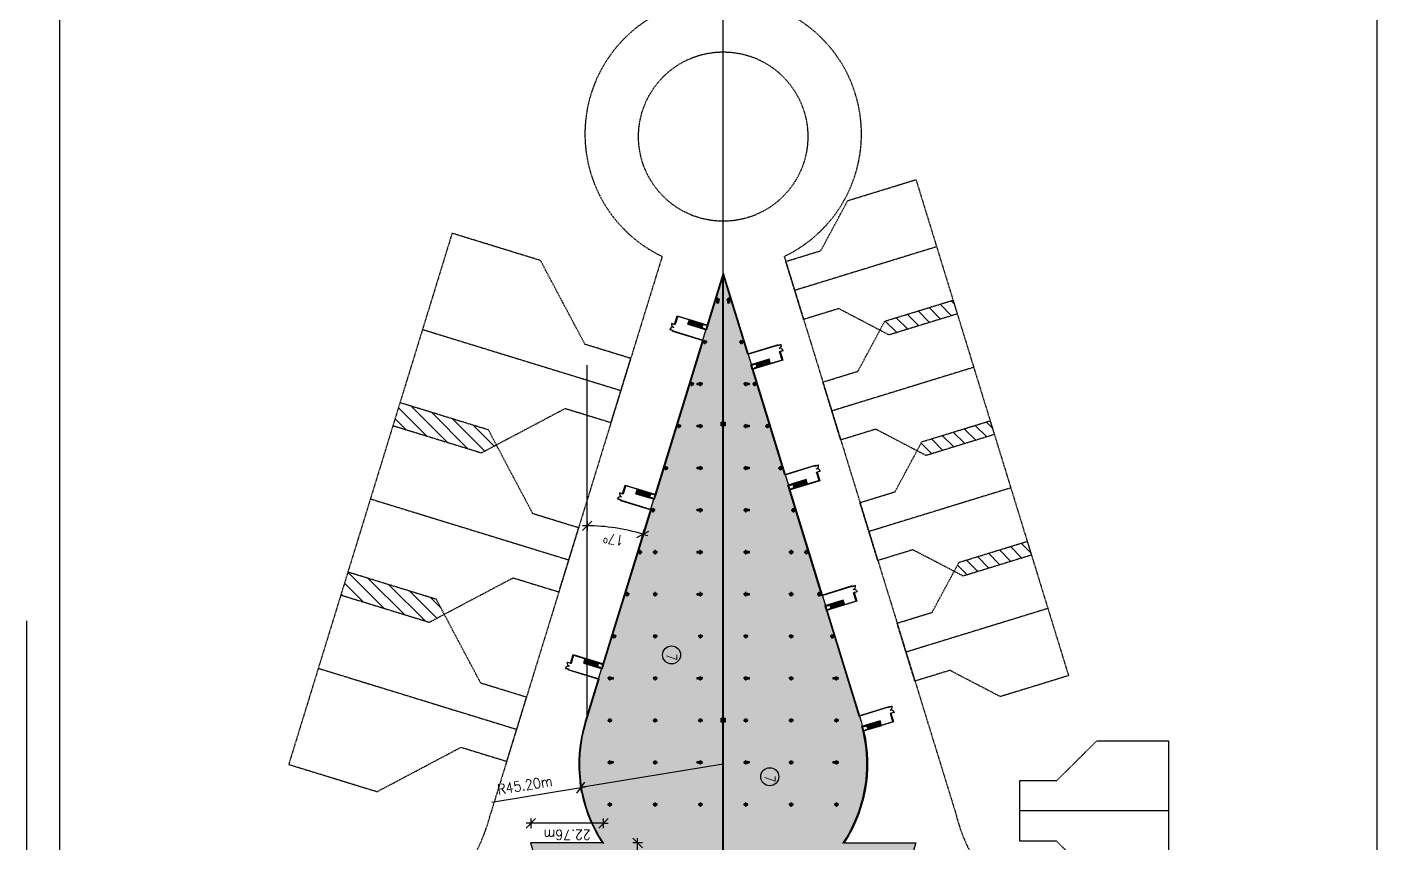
# Model space of a CAD drawing. Header units: millimetres. Extents: x -1 to 12300, y -1929 to 2470.
# Drawn here: x 6018.4 to 6441.1, y -630.3 to -374.7 of the extents above; entities that cross this region are included whole.
import ezdxf

# ---------------------------------------------------------------- set-up
doc = ezdxf.new("R2010")
doc.units = ezdxf.units.MM
doc.linetypes.add('DASHDOTBERNUZ', pattern=[0.8, 0.4, -0.2, 0, -0.2])
doc.linetypes.add('HIDDENBERNUZ', pattern=[0.3, 0.2, -0.1])
doc.layers.get('0').update_dxf_attribs({"color": 250})
for name, color, linetype in [('01C', 250, 'Continuous'), ('01cotes', 200, 'Continuous'), ('01TXTINCENDIext', 7, 'Continuous'), ('01TXTINCENDIman', 7, 'Continuous'), ('01TXTmaterial', 31, 'Continuous'), ('05CPIL', 250, 'Continuous'), ('0parquing', 250, 'HIDDENBERNUZ'), ('0serveis', 6, 'HIDDENBERNUZ'), ('0Terminal', 250, 'Continuous'), ('espais terminal', 9, 'Continuous'), ('fluxes', 9, 'Continuous')]:
    doc.layers.add(name, color=color, linetype=linetype)
for name, color, linetype, plot in [('_AUXILIAR', 135, 'Continuous', False), ('TR-AUX-OFICINES', 9, 'Continuous', False), ('viewport', 241, 'Continuous', False)]:
    doc.layers.add(name, color=color, linetype=linetype, plot=plot)
doc.styles.add('_FERROS', font='romans.shx', dxfattribs={"width": 0.9})
doc.styles.add('_PEGATINES', font='romans.shx', dxfattribs={"width": 0.9, "oblique": 20})
doc.dimstyles.new('_100PS1500', dxfattribs={"dimtxt": 3.2, "dimasz": 3, "dimexe": 0.18, "dimexo": 0.0625, "dimgap": 2, "dimtad": 1, "dimrnd": 0.01, "dimzin": 12, "dimdsep": 46, "dimtxsty": '_FERROS', "dimblk": 'OBLIQUE', "dimcen": 0.09, "dimdle": 0.5, "dimse1": 1, "dimse2": 1, "dimclrt": 7, "dimadec": 0, "dimazin": 0, "dimtfac": 1, "dimtix": 1, "dimtmove": 2, "dimatfit": 3, "dimldrblk": 'OBLIQUE', "dimfxl": 1, "dimtvp": 0.882353, "dimtolj": 1, "dimtzin": 0, "dimarcsym": 0})
pattern_1 = [(360, (37.508332, -17.139966), (2e-18, 0.01), [])]

# ---------------------------------------------------------------- blocks, each defined once
blk = doc.blocks.new('_PIL0')
at = {"color": 3, "linetype": 'DASHDOTBERNUZ', "ltscale": 0.4}
for p, q in [((0.7, 0), (-0.7, 0)), ((0, -0.7), (0, 0.7))]:
    blk.add_line(p, q, dxfattribs=at)
blk.add_circle((0, 0), 0.5)
blk = doc.blocks.new('A$C47A048D5')
at = {"layer": '01C', "linetype": 'Continuous'}
h = blk.add_hatch(dxfattribs=at)
h.set_pattern_fill('USER', color=256, scale=0.01, pattern_type=0)
h.set_pattern_definition(pattern_1)
h.paths.add_polyline_path([(6.02, 1.37), (6.02, 1.44), (0.57, 1.44), (0.57, 1.37)])
h = blk.add_hatch(dxfattribs=at)
h.set_pattern_fill('USER', color=256, scale=0.01, pattern_type=0)
h.set_pattern_definition(pattern_1)
h.paths.add_polyline_path([(6.02, 0.12), (6.02, 0.2), (0.57, 0.2), (0.57, 0.12)])
for p, q in [((6.02, 1.56), (0, 1.56)), ((0, 1.56), (0, 1.53)), ((0, 1.53), (0, 0)), ((6.02, 0), (0, 0)), ((6.02, 1.53), (0.03, 1.53)), ((0.03, 0.03), (0.03, 1.53)), ((6.02, 0.03), (0.03, 0.03)), ((0.57, 1.37), (0.57, 1.44)), ((0.57, 1.44), (6.02, 1.44)), ((6.02, 1.37), (0.57, 1.37)), ((0.57, 0.12), (0.57, 0.2)), ((0.57, 0.2), (6.02, 0.2)), ((0.57, 0.12), (6.02, 0.12)), ((0.88, 1.53), (0.91, 1.53)), ((0.88, 1.33), (0.89, 1.33)), ((0.91, 0.23), (0.88, 0.23)), ((0.91, 0.03), (0.88, 0.03)), ((0.89, 1.33), (0.91, 1.33)), ((0.91, 1.53), (0.91, 1.44)), ((0.91, 1.37), (0.91, 1.33)), ((0.91, 1.33), (1.58, 1.33)), ((1.58, 0.23), (0.91, 0.23)), ((0.91, 0.23), (0.91, 0.2)), ((0.91, 0.12), (0.91, 0.03)), ((1.47, 1.53), (1.47, 1.44)), ((1.47, 1.37), (1.47, 1.33)), ((1.47, 0.2), (1.47, 0.23)), ((1.47, 0.12), (1.47, 0.03)), ((1.58, 1.33), (1.58, 0.23)), ((1.58, 1.33), (6, 1.33)), ((1.58, 1.28), (6.02, 1.28)), ((1.58, 1.23), (6.02, 1.23)), ((1.58, 1.18), (6.02, 1.18)), ((1.58, 1.13), (6.02, 1.13)), ((1.58, 1.08), (6.02, 1.08)), ((1.58, 1.03), (6.02, 1.03)), ((1.58, 0.98), (6.02, 0.98)), ((1.58, 0.93), (6.02, 0.93)), ((1.58, 0.88), (6.02, 0.88)), ((1.58, 0.83), (6.02, 0.83)), ((1.58, 0.78), (6.02, 0.78)), ((1.58, 0.73), (6.02, 0.73)), ((1.58, 0.68), (6.02, 0.68)), ((1.58, 0.63), (6.02, 0.63)), ((1.58, 0.58), (6.02, 0.58)), ((1.58, 0.53), (6.02, 0.53)), ((1.58, 0.48), (6.02, 0.48)), ((1.58, 0.43), (6.02, 0.43)), ((1.58, 0.38), (6.02, 0.38)), ((1.58, 0.33), (6.02, 0.33)), ((1.58, 0.28), (6.02, 0.28)), ((5.76, 0.23), (1.58, 0.23)), ((1.58, 0.23), (6.02, 0.23)), ((6.02, 0.23), (5.76, 0.23)), ((6, 1.33), (6.02, 1.33))]:
    blk.add_line(p, q, dxfattribs=at)
at = {"layer": '01C'}
blk.add_line((6.02, 0), (6.02, 1.56), dxfattribs=at)
at = {"layer": '01C', "linetype": 'Continuous'}
for centre, radius, start, end in [((1.27, 1.39), 0.417, 161.6493, 172.8122), ((1.27, 0.18), 0.417, 187.1878, 198.3507), ((1.28, 1.46), 0.428, 192.3446, 195.0345), ((0.88, 1.35), 0.0175, 196.5618, 261.2733), ((0.88, 0.21), 0.0175, 98.7267, 163.4382), ((1.28, 0.11), 0.428, 164.9655, 167.6554), ((0.89, 1.51), 0.0175, 96.5843, 160.5151), ((0.89, 0.05), 0.0175, 199.4849, 263.4157)]:
    blk.add_arc(centre, radius, start, end, dxfattribs=at)
blk = doc.blocks.new('A$C4F031390')
at = {"layer": '0parquing'}
for points in [[(31.5, -65), (31.5, -36.01), (10.5, -15), (10.5, 0), (-10.5, 0), (-10.5, -15), (-31.5, -36.01), (-31.5, -65), (31.5, -65)], [(0, -65), (0, 0)]]:
    blk.add_lwpolyline(points, dxfattribs=at)
blk = doc.blocks.new('_Oblique')
for p, q in [((0, -0.5), (0, 0.5)), ((0, 0), (0.5, 0))]:
    blk.add_line(p, q)
at = {"layer": '01C', "color": 7, "linetype": 'ByBlock', "lineweight": -2}
blk.add_line((-0.5, -0.5), (0.5, 0.5), dxfattribs=at)
blk = doc.blocks.new('*D226')
at = {"layer": '01cotes', "color": 0, "lineweight": -2, "transparency": 16777216}
blk.add_arc((6193.8, -590.24), 59.3, 72.9045, 90, dxfattribs=at)
at = {"layer": 'DEFPOINTS', "color": 0, "transparency": 16777216}
for p in [(6236.39, -451.77), (6193.8, -480.64), (6205.52, -532.11), (6193.8, -590.24), (6193.19, -592.25)]:
    blk.add_point(p, dxfattribs=at)
at = {"layer": '01cotes', "color": 0, "lineweight": -2, "transparency": 16777216, "xscale": 3, "yscale": 3, "zscale": 3}
for p, rotation in [((6193.8, -530.94), 180.0000000000004), ((6211.24, -533.56), 342.9045363779599)]:
    blk.add_blockref('_Oblique', p, dxfattribs=dict(at, rotation=rotation))
at = {"layer": '01cotes', "color": 7, "transparency": 16777216, "insert": (6202.08, -535.16), "char_height": 3.2, "attachment_point": 5, "rotation": 171.4523, "style": '_FERROS'}
blk.add_mtext('\\A1;17º', dxfattribs=at)
blk = doc.blocks.new('*D221')
at = {"layer": '01cotes', "color": 0, "lineweight": -2, "transparency": 16777216}
blk.add_line((6199.42, -624.09), (6175.66, -624.09), dxfattribs=at)
at = {"layer": 'DEFPOINTS', "color": 0, "transparency": 16777216}
for p in [(6176.16, -624.09), (6176.16, -624.09), (6198.92, -624.09)]:
    blk.add_point(p, dxfattribs=at)
at = {"layer": '01cotes', "color": 0, "lineweight": -2, "transparency": 16777216, "xscale": 3, "yscale": 3, "zscale": 3, "rotation": 180}
blk.add_blockref('_Oblique', (6176.16, -624.09), dxfattribs=at)
at = {"layer": '01cotes', "color": 0, "lineweight": -2, "transparency": 16777216, "xscale": 3, "yscale": 3, "zscale": 3}
blk.add_blockref('_Oblique', (6198.92, -624.09), dxfattribs=at)
at = {"layer": '01cotes', "color": 7, "transparency": 16777216, "insert": (6187.54, -627.69), "char_height": 3.2, "attachment_point": 5, "rotation": 180, "style": '_FERROS'}
blk.add_mtext('\\A1;22.76m', dxfattribs=at)
blk = doc.blocks.new('*D222')
at = {"layer": '01cotes', "color": 0, "lineweight": -2, "transparency": 16777216}
for p in [(6236.39, -605.53), (6163.93, -617.51)]:
    blk.add_line(p, (6191.8, -612.91), dxfattribs=at)
at = {"layer": 'DEFPOINTS', "color": 0, "transparency": 16777216}
for p in [(6236.39, -605.53), (6191.8, -612.91)]:
    blk.add_point(p, dxfattribs=at)
at = {"layer": '01cotes', "color": 0, "lineweight": -2, "transparency": 16777216, "xscale": 3, "yscale": 3, "zscale": 3, "rotation": 9.387368625860645}
blk.add_blockref('_Oblique', (6191.8, -612.91), dxfattribs=at)
at = {"layer": '01cotes', "color": 7, "transparency": 16777216, "insert": (6174.32, -612.15), "char_height": 3.2, "attachment_point": 5, "rotation": 9.3874, "style": '_FERROS'}
blk.add_mtext('\\A1;R45.20m', dxfattribs=at)
blk = doc.blocks.new('*D223')
at = {"layer": '01cotes', "color": 0, "lineweight": -2, "transparency": 16777216}
blk.add_line((6209.58, -725.11), (6209.58, -629.75), dxfattribs=at)
at = {"layer": 'DEFPOINTS', "color": 0, "transparency": 16777216}
for p in [(6209.58, -630.25), (6209.58, -630.25), (6209.58, -724.61)]:
    blk.add_point(p, dxfattribs=at)
at = {"layer": '01cotes', "color": 0, "lineweight": -2, "transparency": 16777216, "xscale": 3, "yscale": 3, "zscale": 3}
for p, rotation in [((6209.58, -630.25), 90), ((6209.58, -724.61), 270)]:
    blk.add_blockref('_Oblique', p, dxfattribs=dict(at, rotation=rotation))
at = {"layer": '01cotes', "color": 7, "transparency": 16777216, "insert": (6205.98, -677.43), "char_height": 3.2, "attachment_point": 5, "rotation": 90, "style": '_FERROS'}
blk.add_mtext('\\A1;94.36m', dxfattribs=at)
blk = doc.blocks.new('portadoble')
at = {"layer": '01C'}
for p, q in [((0, -0.2), (0, 0)), ((0, 0), (0.08, 0)), ((0.08, 0), (0.08, -0.2)), ((2.08, 0), (2.08, -0.2)), ((2.15, 0), (2.08, 0)), ((2.15, -0.2), (2.15, 0)), ((0.08, -0.2), (0, -0.2)), ((0.08, -1.2), (0.08, -0.2)), ((0.08, -0.2), (0.11, -0.2)), ((0.11, -1.2), (0.08, -1.2)), ((0.11, -0.2), (0.11, -1.2)), ((2.04, -0.2), (2.04, -1.2)), ((2.08, -0.2), (2.04, -0.2)), ((2.04, -1.2), (2.08, -1.2)), ((2.08, -1.2), (2.08, -0.2)), ((2.08, -0.2), (2.15, -0.2))]:
    blk.add_line(p, q, dxfattribs=at)
for centre, start, end in [((0.07, -0.2), 271.9192, 359.9782), ((2.08, -0.2), 180.0219, 268.0808)]:
    blk.add_arc(centre, 1, start, end, dxfattribs=at)
blk = doc.blocks.new('A$C39DC0D00')
at = {"layer": '01TXTINCENDIext'}
h = blk.add_hatch(color=7, dxfattribs=at)
h.dxf.hatch_style = 1
h.paths.add_polyline_path([(0.53, 0.54), (0, 0.54), (0, 0), (0.53, 0)])
h.paths.add_polyline_path([(0.51, 0.51), (0.51, 0.03, -0.414214), (0.5, 0.02), (0.03, 0.02, -0.414214), (0.02, 0.03), (0.02, 0.51, -0.414214), (0.03, 0.52), (0.5, 0.52, -0.414214)], flags=16)
h.paths.add_polyline_path([(0.35, 0.45), (0.34, 0.44), (0.34, 0.45), (0.33, 0.45), (0.32, 0.45), (0.32, 0.45), (0.31, 0.45), (0.31, 0.45), (0.29, 0.45), (0.27, 0.45), (0.27, 0.45), (0.27, 0.45), (0.27, 0.45), (0.27, 0.44), (0.27, 0.44), (0.28, 0.43), (0.28, 0.42, -0.120407), (0.33, 0.4, -0.22624), (0.33, 0.39), (0.33, 0.05, -0.414214), (0.32, 0.04), (0.21, 0.04, -0.414214), (0.19, 0.05), (0.19, 0.08), (0.17, 0.08), (0.17, 0.08), (0.17, 0.1), (0.17, 0.1), (0.17, 0.11), (0.17, 0.11), (0.17, 0.14), (0.17, 0.14), (0.17, 0.14), (0.17, 0.17), (0.16, 0.19), (0.14, 0.24), (0.13, 0.27), (0.12, 0.29), (0.12, 0.31), (0.11, 0.33), (0.11, 0.35), (0.11, 0.38), (0.12, 0.39), (0.13, 0.4), (0.14, 0.42), (0.15, 0.43), (0.16, 0.44), (0.18, 0.44), (0.2, 0.45), (0.22, 0.46), (0.24, 0.46), (0.25, 0.46), (0.25, 0.46), (0.28, 0.48), (0.31, 0.49), (0.33, 0.5), (0.33, 0.49), (0.32, 0.49), (0.29, 0.47), (0.28, 0.47), (0.29, 0.47), (0.31, 0.46), (0.33, 0.46), (0.35, 0.45), (0.35, 0.45)], flags=0)
h.paths.add_polyline_path([(0.25, 0.44), (0.25, 0.44), (0.25, 0.44), (0.25, 0.44), (0.25, 0.43), (0.24, 0.42, 0.110621), (0.2, 0.4, 0.22624), (0.19, 0.39), (0.19, 0.1), (0.19, 0.1), (0.18, 0.1), (0.18, 0.11), (0.19, 0.11), (0.19, 0.14), (0.18, 0.14), (0.18, 0.15), (0.18, 0.17), (0.17, 0.2), (0.16, 0.23), (0.14, 0.27), (0.13, 0.3), (0.13, 0.33), (0.12, 0.35), (0.13, 0.37), (0.13, 0.39), (0.14, 0.41), (0.16, 0.42), (0.18, 0.43), (0.21, 0.44), (0.22, 0.44)], flags=0)
h = blk.add_hatch(color=10, dxfattribs=at)
h.paths.add_polyline_path([(0.51, 0.51, 0.414214), (0.5, 0.52), (0.03, 0.52, 0.414214), (0.02, 0.51), (0.02, 0.03, 0.414214), (0.03, 0.02), (0.5, 0.02, 0.414214), (0.51, 0.03)])
h.paths.add_polyline_path([(0.12, 0.31), (0.11, 0.33), (0.11, 0.35), (0.11, 0.38), (0.12, 0.39), (0.13, 0.4), (0.14, 0.42), (0.15, 0.43), (0.16, 0.44), (0.18, 0.44), (0.2, 0.45), (0.22, 0.46), (0.24, 0.46), (0.25, 0.46), (0.25, 0.46), (0.28, 0.48), (0.31, 0.49), (0.33, 0.5), (0.33, 0.49), (0.32, 0.49), (0.29, 0.47), (0.28, 0.47), (0.29, 0.47), (0.31, 0.46), (0.33, 0.46), (0.35, 0.45), (0.35, 0.45), (0.35, 0.45), (0.34, 0.44), (0.34, 0.45), (0.33, 0.45), (0.32, 0.45), (0.32, 0.45), (0.31, 0.45), (0.31, 0.45), (0.29, 0.45), (0.27, 0.45), (0.27, 0.45), (0.27, 0.45), (0.27, 0.45), (0.27, 0.44), (0.27, 0.44), (0.28, 0.43), (0.28, 0.42, -0.120407), (0.33, 0.4, -0.22624), (0.33, 0.39), (0.33, 0.05, -0.414214), (0.32, 0.04), (0.21, 0.04, -0.414214), (0.19, 0.05), (0.19, 0.08), (0.17, 0.08), (0.17, 0.08), (0.17, 0.1), (0.17, 0.1), (0.17, 0.11), (0.17, 0.11), (0.17, 0.14), (0.17, 0.14), (0.17, 0.14), (0.17, 0.17), (0.16, 0.19), (0.14, 0.24), (0.13, 0.27), (0.12, 0.29)], flags=16)
h.paths.add_polyline_path([(0.13, 0.33), (0.12, 0.35), (0.13, 0.37), (0.13, 0.39), (0.14, 0.41), (0.16, 0.42), (0.18, 0.43), (0.21, 0.44), (0.22, 0.44), (0.25, 0.44), (0.25, 0.44), (0.25, 0.44), (0.25, 0.44), (0.25, 0.43), (0.24, 0.42, 0.110621), (0.2, 0.4, 0.22624), (0.19, 0.39), (0.19, 0.1), (0.19, 0.1), (0.18, 0.1), (0.18, 0.11), (0.19, 0.11), (0.19, 0.14), (0.18, 0.14), (0.18, 0.15), (0.18, 0.17), (0.17, 0.2), (0.16, 0.23), (0.14, 0.27), (0.13, 0.3)], flags=0)
h.paths.add_polyline_path([(0.19, 0.39, -0.22624), (0.2, 0.4, -0.110621), (0.24, 0.42), (0.25, 0.43), (0.25, 0.44), (0.25, 0.44), (0.25, 0.44), (0.25, 0.44), (0.22, 0.44), (0.21, 0.44), (0.18, 0.43), (0.16, 0.42), (0.14, 0.41), (0.13, 0.39), (0.13, 0.37), (0.12, 0.35), (0.13, 0.33), (0.13, 0.3), (0.14, 0.27), (0.16, 0.23), (0.17, 0.2), (0.18, 0.17), (0.18, 0.15), (0.18, 0.14), (0.19, 0.14), (0.19, 0.11), (0.18, 0.11), (0.18, 0.1), (0.19, 0.1), (0.19, 0.1)], flags=0)
h = blk.add_hatch(color=255, dxfattribs=at)
h.paths.add_polyline_path([(0.33, 0.39, 0.22624), (0.33, 0.4, 0.120407), (0.28, 0.42), (0.28, 0.43), (0.27, 0.44), (0.27, 0.44), (0.27, 0.45), (0.27, 0.45), (0.27, 0.45), (0.27, 0.45), (0.29, 0.45), (0.31, 0.45), (0.31, 0.45), (0.32, 0.45), (0.32, 0.45), (0.33, 0.45), (0.34, 0.45), (0.34, 0.44), (0.35, 0.45), (0.35, 0.45), (0.35, 0.45), (0.33, 0.46), (0.31, 0.46), (0.29, 0.47), (0.28, 0.47), (0.29, 0.47), (0.32, 0.49), (0.33, 0.49), (0.33, 0.5), (0.31, 0.49), (0.28, 0.48), (0.25, 0.46), (0.25, 0.46), (0.24, 0.46), (0.22, 0.46), (0.2, 0.45), (0.18, 0.44), (0.16, 0.44), (0.15, 0.43), (0.14, 0.42), (0.13, 0.4), (0.12, 0.39), (0.11, 0.38), (0.11, 0.35), (0.11, 0.33), (0.12, 0.31), (0.12, 0.29), (0.13, 0.27), (0.14, 0.24), (0.16, 0.19), (0.17, 0.17), (0.17, 0.14), (0.17, 0.14), (0.17, 0.14), (0.17, 0.11), (0.17, 0.11), (0.17, 0.1), (0.17, 0.1), (0.17, 0.08), (0.17, 0.08), (0.19, 0.08), (0.19, 0.05, 0.414214), (0.21, 0.04), (0.32, 0.04, 0.414214), (0.33, 0.05)])
h.paths.add_polyline_path([(0.19, 0.1), (0.19, 0.1), (0.18, 0.1), (0.18, 0.11), (0.19, 0.11), (0.19, 0.14), (0.18, 0.14), (0.18, 0.15), (0.18, 0.17), (0.17, 0.2), (0.16, 0.23), (0.14, 0.27), (0.13, 0.3), (0.13, 0.33), (0.12, 0.35), (0.13, 0.37), (0.13, 0.39), (0.14, 0.41), (0.16, 0.42), (0.18, 0.43), (0.21, 0.44), (0.22, 0.44), (0.25, 0.44), (0.25, 0.44), (0.25, 0.44), (0.25, 0.44), (0.25, 0.43), (0.24, 0.42, 0.110621), (0.2, 0.4, 0.22624), (0.19, 0.39)], flags=16)
blk.add_hatch(color=10, dxfattribs=at).paths.add_polyline_path([(0.19, 0.39, -0.22624), (0.2, 0.4, -0.110621), (0.24, 0.42), (0.25, 0.43), (0.25, 0.44), (0.25, 0.44), (0.25, 0.44), (0.25, 0.44), (0.22, 0.44), (0.21, 0.44), (0.18, 0.43), (0.16, 0.42), (0.14, 0.41), (0.13, 0.39), (0.13, 0.37), (0.12, 0.35), (0.13, 0.33), (0.13, 0.3), (0.14, 0.27), (0.16, 0.23), (0.17, 0.2), (0.18, 0.17), (0.18, 0.15), (0.18, 0.14), (0.19, 0.14), (0.19, 0.11), (0.18, 0.11), (0.18, 0.1), (0.19, 0.1), (0.19, 0.1)])
at = {"layer": '01TXTINCENDIext', "color": 255}
for p, q in [((0.02, 0.03), (0.02, 0.51)), ((0.03, 0.52), (0.5, 0.52)), ((0.5, 0.02), (0.03, 0.02)), ((0.51, 0.51), (0.51, 0.03))]:
    blk.add_line(p, q, dxfattribs=at)
at = {"layer": '01TXTINCENDIext', "color": 7}
blk.add_lwpolyline([(0, 0.54), (0.53, 0.54), (0.53, 0), (0, 0)], close=True, dxfattribs=at)
at = {"layer": '01TXTINCENDIext', "color": 255}
for points in [[(0.28, 0.42), (0.28, 0.43), (0.27, 0.44), (0.27, 0.44), (0.27, 0.45), (0.27, 0.45), (0.27, 0.45), (0.27, 0.45), (0.29, 0.45), (0.31, 0.45), (0.31, 0.45), (0.32, 0.45), (0.32, 0.45), (0.33, 0.45), (0.34, 0.45), (0.34, 0.44), (0.35, 0.45), (0.35, 0.45), (0.35, 0.45), (0.33, 0.46), (0.31, 0.46), (0.29, 0.47), (0.28, 0.47), (0.29, 0.47), (0.32, 0.49), (0.33, 0.49), (0.33, 0.5), (0.31, 0.49), (0.28, 0.48), (0.25, 0.46), (0.25, 0.46), (0.24, 0.46), (0.22, 0.46), (0.2, 0.45), (0.18, 0.44), (0.16, 0.44), (0.15, 0.43), (0.14, 0.42), (0.13, 0.4), (0.12, 0.39), (0.11, 0.38), (0.11, 0.35), (0.11, 0.33), (0.12, 0.31), (0.12, 0.29), (0.13, 0.27), (0.14, 0.24), (0.16, 0.19), (0.17, 0.17), (0.17, 0.14), (0.17, 0.14), (0.17, 0.14), (0.17, 0.11), (0.17, 0.11), (0.17, 0.1), (0.17, 0.1), (0.17, 0.08), (0.17, 0.08), (0.19, 0.08)], [(0.19, 0.1), (0.19, 0.1), (0.18, 0.1), (0.18, 0.11), (0.19, 0.11), (0.19, 0.14), (0.18, 0.14), (0.18, 0.15), (0.18, 0.17), (0.17, 0.2), (0.16, 0.23), (0.14, 0.27), (0.13, 0.3), (0.13, 0.33), (0.12, 0.35), (0.13, 0.37), (0.13, 0.39), (0.14, 0.41), (0.16, 0.42), (0.18, 0.43), (0.21, 0.44), (0.22, 0.44), (0.25, 0.44), (0.25, 0.44), (0.25, 0.44), (0.25, 0.44), (0.25, 0.43), (0.24, 0.42)], [(0.19, 0.39), (0.19, 0.1)]]:
    blk.add_lwpolyline(points, dxfattribs=at)
blk.add_lwpolyline([(0.19, 0.08), (0.19, 0.05, 0.414214), (0.21, 0.04), (0.32, 0.04, 0.414214), (0.33, 0.05), (0.33, 0.39)], format="xyb", dxfattribs=at)
for centre, radius, start, end in [((0.03, 0.51), 0.0144, 90, 180), ((0.03, 0.03), 0.0144, 180, 270), ((0.21, 0.39), 0.0128, 129.008, 180), ((0.26, 0.32), 0.105, 103.7582, 129.008), ((0.26, 0.32), 0.105, 50.992, 78.4551), ((0.32, 0.39), 0.0128, 0, 50.992), ((0.5, 0.51), 0.0144, 0, 90), ((0.5, 0.03), 0.0144, 270, 0)]:
    blk.add_arc(centre, radius, start, end, dxfattribs=at)
blk = doc.blocks.new('MANGERA')
at = {"layer": '01TXTINCENDIext'}
h = blk.add_hatch(color=7, dxfattribs=at)
h.dxf.hatch_style = 1
h.paths.add_polyline_path([(0.53, 0.54), (0, 0.54), (0, 0), (0.53, 0)])
h.paths.add_polyline_path([(0.03, 0.52), (0.5, 0.52, -0.414214), (0.51, 0.51), (0.51, 0.03, -0.414214), (0.5, 0.02), (0.03, 0.02, -0.414214), (0.02, 0.03), (0.02, 0.51, -0.414214)], flags=16)
h.paths.add_polyline_path([(0.1, 0.49), (0.11, 0.49), (0.11, 0.2), (0.1, 0.2)], flags=0)
h.paths.add_polyline_path([(0.15, 0.48), (0.15, 0.18, -1), (0.12, 0.18), (0.12, 0.48, -1)], flags=0)
h.paths.add_polyline_path([(0.19, 0.48), (0.19, 0.2, -1), (0.16, 0.2), (0.16, 0.48, -1)], flags=0)
h.paths.add_polyline_path([(0.22, 0.48), (0.22, 0.2, -1), (0.2, 0.2), (0.2, 0.48, -1)], flags=0)
h.paths.add_polyline_path([(0.26, 0.48), (0.26, 0.2, -1), (0.23, 0.2), (0.23, 0.48, -1)], flags=0)
h.paths.add_polyline_path([(0.3, 0.48), (0.3, 0.2, -1), (0.27, 0.2), (0.27, 0.48, -1)], flags=0)
h.paths.add_polyline_path([(0.31, 0.49), (0.31, 0.49), (0.31, 0.35), (0.37, 0.35, -25.210419), (0.37, 0.35), (0.31, 0.35), (0.31, 0.2), (0.31, 0.2)], flags=0)
h.paths.add_polyline_path([(0.11, 0.16), (0.15, 0.16), (0.15, 0.15), (0.11, 0.15)], flags=0)
h.paths.add_polyline_path([(0.4, 0.38), (0.4, 0.35), (0.37, 0.35, -0.36031)], flags=0)
h.paths.add_polyline_path([(0.12, 0.15), (0.15, 0.15), (0.15, 0.12), (0.12, 0.12)], flags=0)
h.paths.add_polyline_path([(0.37, 0.35), (0.4, 0.35), (0.4, 0.32, -0.36031)], flags=0)
h.paths.add_polyline_path([(0.41, 0.38, -0.36031), (0.44, 0.35), (0.41, 0.35)], flags=0)
h.paths.add_polyline_path([(0.11, 0.12), (0.15, 0.12), (0.15, 0.11), (0.11, 0.11)], flags=0)
h.paths.add_polyline_path([(0.41, 0.35), (0.44, 0.35, -0.36031), (0.41, 0.32)], flags=0)
h.paths.add_polyline_path([(0.12, 0.1), (0.15, 0.1), (0.14, 0.07), (0.12, 0.07)], flags=0)
h.paths.add_polyline_path([(0.13, 0.06), (0.14, 0.06), (0.14, 0.05), (0.13, 0.05)], flags=0)
h = blk.add_hatch(color=10, dxfattribs=at)
h.paths.add_polyline_path([(0.03, 0.52, 0.414214), (0.02, 0.51), (0.02, 0.03, 0.414214), (0.03, 0.02), (0.5, 0.02, 0.414214), (0.51, 0.03), (0.51, 0.51, 0.414214), (0.5, 0.52)])
h.paths.add_polyline_path([(0.37, 0.35), (0.31, 0.35), (0.31, 0.2), (0.31, 0.2), (0.31, 0.49), (0.31, 0.49), (0.31, 0.35), (0.37, 0.35, -25.210419)], flags=16)
h.paths.add_polyline_path([(0.41, 0.38, -0.36031), (0.44, 0.35), (0.41, 0.35)], flags=0)
h.paths.add_polyline_path([(0.4, 0.38), (0.4, 0.35), (0.37, 0.35, -0.36031)], flags=0)
h.paths.add_polyline_path([(0.44, 0.35, -0.36031), (0.41, 0.32), (0.41, 0.35)], flags=0)
h.paths.add_polyline_path([(0.4, 0.35), (0.4, 0.32, -0.36031), (0.37, 0.35)], flags=0)
h.paths.add_polyline_path([(0.3, 0.2, -1), (0.27, 0.2), (0.27, 0.48, -1), (0.3, 0.48)], flags=16)
h.paths.add_polyline_path([(0.26, 0.2, -1), (0.23, 0.2), (0.23, 0.48, -1), (0.26, 0.48)], flags=16)
h.paths.add_polyline_path([(0.22, 0.2, -1), (0.2, 0.2), (0.2, 0.48, -1), (0.22, 0.48)], flags=16)
h.paths.add_polyline_path([(0.19, 0.2, -1), (0.16, 0.2), (0.16, 0.48, -1), (0.19, 0.48)], flags=16)
h.paths.add_polyline_path([(0.15, 0.18, -1), (0.12, 0.18), (0.12, 0.48, -1), (0.15, 0.48)], flags=16)
h.paths.add_polyline_path([(0.11, 0.2), (0.1, 0.2), (0.1, 0.49), (0.11, 0.49)], flags=16)
h.paths.add_polyline_path([(0.15, 0.16), (0.15, 0.15), (0.11, 0.15), (0.11, 0.16)], flags=16)
h.paths.add_polyline_path([(0.15, 0.15), (0.15, 0.12), (0.12, 0.12), (0.12, 0.15)], flags=16)
h.paths.add_polyline_path([(0.15, 0.12), (0.15, 0.11), (0.11, 0.11), (0.11, 0.12)], flags=16)
h.paths.add_polyline_path([(0.15, 0.1), (0.14, 0.07), (0.12, 0.07), (0.12, 0.1)], flags=16)
h.paths.add_polyline_path([(0.14, 0.06), (0.14, 0.05), (0.13, 0.05), (0.13, 0.06)], flags=16)
h = blk.add_hatch(color=7, dxfattribs=at)
h.dxf.hatch_style = 1
h.paths.add_polyline_path([(0.15, 0.48, 1), (0.12, 0.48), (0.12, 0.18, 1), (0.15, 0.18)])
h.paths.add_polyline_path([(0.19, 0.48, 1), (0.16, 0.48), (0.16, 0.2, 1), (0.19, 0.2)])
h.paths.add_polyline_path([(0.22, 0.48, 1), (0.2, 0.48), (0.2, 0.2, 1), (0.22, 0.2)])
h.paths.add_polyline_path([(0.26, 0.48, 1), (0.23, 0.48), (0.23, 0.2, 1), (0.26, 0.2)])
h.paths.add_polyline_path([(0.3, 0.48, 1), (0.27, 0.48), (0.27, 0.2, 1), (0.3, 0.2)])
h.paths.add_polyline_path([(0.11, 0.49), (0.1, 0.49), (0.1, 0.2), (0.11, 0.2)])
h.paths.add_polyline_path([(0.31, 0.49), (0.31, 0.49), (0.31, 0.2), (0.31, 0.2)])
h.paths.add_polyline_path([(0.37, 0.35), (0.31, 0.35), (0.31, 0.35), (0.37, 0.35, 25.210419)])
h.paths.add_polyline_path([(0.37, 0.35), (0.4, 0.35), (0.4, 0.32, -0.36031)], flags=16)
h.paths.add_polyline_path([(0.37, 0.35, -0.36031), (0.4, 0.38), (0.4, 0.35)], flags=16)
h.paths.add_polyline_path([(0.41, 0.35), (0.44, 0.35, -0.36031), (0.41, 0.32)], flags=16)
h.paths.add_polyline_path([(0.41, 0.35), (0.41, 0.38, -0.36031), (0.44, 0.35)], flags=16)
h.paths.add_polyline_path([(0.15, 0.16), (0.11, 0.16), (0.11, 0.15), (0.15, 0.15)])
h.paths.add_polyline_path([(0.15, 0.15), (0.12, 0.15), (0.12, 0.12), (0.15, 0.12)])
h.paths.add_polyline_path([(0.15, 0.12), (0.11, 0.12), (0.11, 0.11), (0.15, 0.11)])
h.paths.add_polyline_path([(0.15, 0.1), (0.12, 0.1), (0.12, 0.07), (0.14, 0.07)])
h.paths.add_polyline_path([(0.14, 0.06), (0.13, 0.06), (0.13, 0.05), (0.14, 0.05)])
at = {"layer": '01TXTINCENDIext', "color": 255}
for p, q in [((0.02, 0.03), (0.02, 0.51)), ((0.03, 0.52), (0.5, 0.52)), ((0.5, 0.02), (0.03, 0.02)), ((0.37, 0.35), (0.31, 0.35)), ((0.37, 0.35), (0.31, 0.35)), ((0.4, 0.35), (0.37, 0.35)), ((0.4, 0.35), (0.37, 0.35)), ((0.4, 0.38), (0.4, 0.35)), ((0.4, 0.35), (0.4, 0.32)), ((0.41, 0.38), (0.41, 0.35)), ((0.41, 0.35), (0.41, 0.32)), ((0.44, 0.35), (0.41, 0.35)), ((0.44, 0.35), (0.41, 0.35)), ((0.51, 0.51), (0.51, 0.03))]:
    blk.add_line(p, q, dxfattribs=at)
at = {"layer": '01TXTINCENDIext', "color": 7}
blk.add_lwpolyline([(0, 0.54), (0.53, 0.54), (0.53, 0), (0, 0)], close=True, dxfattribs=at)
at = {"layer": '01TXTINCENDIext', "color": 255}
for points in [[(0.1, 0.49), (0.11, 0.49), (0.11, 0.2), (0.1, 0.2)], [(0.11, 0.16), (0.15, 0.16), (0.15, 0.15), (0.11, 0.15)], [(0.11, 0.12), (0.15, 0.12), (0.15, 0.11), (0.11, 0.11)], [(0.12, 0.15), (0.15, 0.15), (0.15, 0.12), (0.12, 0.12)], [(0.12, 0.1), (0.15, 0.1), (0.14, 0.07), (0.12, 0.07)], [(0.13, 0.06), (0.14, 0.06), (0.14, 0.05), (0.13, 0.05)], [(0.31, 0.49), (0.31, 0.49), (0.31, 0.2), (0.31, 0.2)]]:
    blk.add_lwpolyline(points, close=True, dxfattribs=at)
for points in [[(0.12, 0.18), (0.12, 0.48)], [(0.15, 0.48), (0.15, 0.18)], [(0.16, 0.2), (0.16, 0.48)], [(0.19, 0.48), (0.19, 0.2)], [(0.2, 0.2), (0.2, 0.48)], [(0.22, 0.48), (0.22, 0.2)], [(0.23, 0.2), (0.23, 0.48)], [(0.26, 0.48), (0.26, 0.2)], [(0.27, 0.2), (0.27, 0.48)], [(0.3, 0.48), (0.3, 0.2)]]:
    blk.add_lwpolyline(points, dxfattribs=at)
for centre, radius, start, end in [((0.03, 0.51), 0.0144, 90, 180), ((0.03, 0.03), 0.0144, 180, 270), ((0.13, 0.48), 0.0139, 0, 180), ((0.13, 0.18), 0.0139, 180, 0), ((0.17, 0.48), 0.0139, 0, 180), ((0.17, 0.2), 0.0139, 180, 0), ((0.21, 0.48), 0.0139, 0, 180), ((0.21, 0.2), 0.0139, 180, 0), ((0.25, 0.48), 0.0139, 0, 180), ((0.25, 0.2), 0.0139, 180, 0), ((0.29, 0.48), 0.0139, 0, 180), ((0.29, 0.2), 0.0139, 180, 0), ((0.41, 0.35), 0.0384, 184.543, 175.457), ((0.41, 0.35), 0.0325, 95.3708, 174.6292), ((0.41, 0.35), 0.0325, 185.3708, 264.6292), ((0.41, 0.35), 0.0325, 5.3708, 84.6292), ((0.41, 0.35), 0.0325, 275.3708, 354.6292), ((0.5, 0.51), 0.0144, 0, 90), ((0.5, 0.03), 0.0144, 270, 0)]:
    blk.add_arc(centre, radius, start, end, dxfattribs=at)
blk = doc.blocks.new('PULSADOR')
at = {"layer": '01TXTINCENDIext'}
h = blk.add_hatch(color=10, dxfattribs=at)
h.paths.add_polyline_path([(0.53, 0.54), (0, 0.54), (0, 0), (0.53, 0)])
h.paths.add_polyline_path([(0.03, 0.52), (0.5, 0.52, -0.414214), (0.51, 0.51), (0.51, 0.03, -0.414214), (0.5, 0.02), (0.03, 0.02, -0.414214), (0.02, 0.03), (0.02, 0.51, -0.414214)], flags=16)
h.paths.add_polyline_path([(0.43, 0.27, -1), (0.09, 0.27, -1)], flags=0)
h.paths.add_polyline_path([(0.34, 0.27, -1), (0.19, 0.27, -1)], flags=0)
h = blk.add_hatch(color=7, dxfattribs=at)
h.dxf.hatch_style = 1
h.paths.add_polyline_path([(0.51, 0.51, 0.414214), (0.5, 0.52), (0.03, 0.52, 0.414214), (0.02, 0.51), (0.02, 0.03, 0.414214), (0.03, 0.02), (0.5, 0.02, 0.414214), (0.51, 0.03)])
h.paths.add_polyline_path([(0.43, 0.27, -1), (0.09, 0.27, -1)], flags=16)
h.paths.add_polyline_path([(0.34, 0.27, -1), (0.19, 0.27, -1)], flags=0)
h = blk.add_hatch(color=7, dxfattribs=at)
h.dxf.hatch_style = 1
h.paths.add_polyline_path([(0.34, 0.27, 1), (0.19, 0.27, 1)])
at = {"layer": '01TXTINCENDIext', "color": 255}
for p, q in [((0.02, 0.03), (0.02, 0.51)), ((0.5, 0.02), (0.03, 0.02)), ((0.51, 0.51), (0.51, 0.03))]:
    blk.add_line(p, q, dxfattribs=at)
at = {"layer": '01TXTINCENDIext', "color": 7}
blk.add_lwpolyline([(0, 0.54), (0.53, 0.54), (0.53, 0), (0, 0)], close=True, dxfattribs=at)
for radius in [0.17, 0.075]:
    blk.add_circle((0.26, 0.27), radius, dxfattribs=at)
at = {"layer": '01TXTINCENDIext', "color": 255}
for centre, start, end in [((0.03, 0.51), 90, 180), ((0.03, 0.03), 180, 270), ((0.5, 0.51), 0, 90), ((0.5, 0.03), 270, 0)]:
    blk.add_arc(centre, 0.0144, start, end, dxfattribs=at)

msp = doc.modelspace()

# ---------------------------------------------------------------- hatches: boundary and pattern name
at = {"layer": '0parquing'}
h = msp.add_hatch(dxfattribs=at)
h.set_pattern_fill('ANSI31', color=256)
h.set_pattern_definition([(135, (7267.587, -1846.8883), (-2.245064, -2.245064), [])])
h.paths.add_polyline_path([(6099.895, -1049.445), (6099.895, -1056.945), (6135.853, -1056.945), (6139.026, -1053.195), (6135.853, -1049.445)])
h.paths.add_polyline_path([(6115.39, -976.945), (6115.39, -981.276), (6139.518, -981.276), (6135.853, -976.945)])
h.paths.add_polyline_path([(6115.39, -918.276), (6115.39, -923.162), (6144.383, -923.162), (6146.827, -920.719), (6144.383, -918.276)])
h.paths.add_polyline_path([(6115.39, -860.162), (6115.39, -867.662), (6144.383, -867.662), (6148.134, -863.912), (6144.383, -860.162)])
h.paths.add_polyline_path([(6115.39, -804.662), (6115.39, -812.162), (6144.383, -812.162), (6148.134, -808.412), (6144.383, -804.662)])
h.paths.add_polyline_path([(6078.453, -686.297), (6078.453, -693.797), (6107.446, -693.797), (6111.197, -690.047), (6107.446, -686.297)])
h.paths.add_polyline_path([(6118.866, -545.43), (6116.661, -552.599), (6144.373, -561.122), (6149.061, -558.64), (6146.577, -553.953)])
h.paths.add_polyline_path([(6135.181, -492.382), (6132.976, -499.551), (6160.688, -508.074), (6165.376, -505.592), (6162.892, -500.905)])
h.paths.add_polyline_path([(6287, -466.861), (6285.487, -469.68), (6288.323, -471.162), (6309.697, -464.589), (6308.374, -460.287)])
h.paths.add_polyline_path([(6298.611, -504.616), (6297.098, -507.435), (6299.934, -508.917), (6321.308, -502.343), (6319.985, -498.042)])
h.paths.add_polyline_path([(6310.223, -542.37), (6308.71, -545.19), (6311.546, -546.672), (6332.92, -540.098), (6331.597, -535.797)])
h.paths.add_polyline_path([(6353.465, -637.719), (6351.19, -639.969), (6353.465, -642.219), (6375.827, -642.219), (6375.827, -637.719)])
h.paths.add_polyline_path([(6353.465, -677.219), (6351.19, -679.469), (6353.465, -681.719), (6375.827, -681.719), (6375.827, -677.219)])
h.paths.add_polyline_path([(6316.528, -796.187), (6314.253, -798.437), (6316.528, -800.687), (6338.89, -800.687), (6338.89, -796.187)])
h.paths.add_polyline_path([(6316.528, -835.687), (6314.253, -837.937), (6316.528, -840.187), (6338.89, -840.187), (6338.89, -835.687)])
h.paths.add_polyline_path([(6316.528, -875.187), (6314.253, -877.437), (6316.528, -879.687), (6338.89, -879.687), (6338.89, -875.187)])
h.paths.add_polyline_path([(6316.528, -914.687), (6314.253, -916.937), (6316.528, -919.187), (6338.89, -919.187), (6338.89, -914.687)])
h.paths.add_polyline_path([(6316.528, -954.187), (6314.253, -956.437), (6316.528, -958.687), (6338.89, -958.687), (6338.89, -954.187)])
h.paths.add_polyline_path([(6316.528, -993.687), (6314.253, -995.937), (6316.528, -998.187), (6338.89, -998.187), (6338.89, -993.687)])
h.paths.add_polyline_path([(6316.528, -1033.187), (6314.253, -1035.437), (6316.528, -1037.687), (6338.89, -1037.687), (6338.89, -1033.187)])
h.paths.add_polyline_path([(6316.528, -1072.687), (6314.253, -1074.937), (6316.528, -1077.187), (6338.89, -1077.187), (6338.89, -1072.687)])
h.paths.add_polyline_path([(6316.528, -1112.187), (6314.253, -1114.437), (6316.528, -1116.687), (6338.89, -1116.687), (6338.89, -1112.187)])
at = {"layer": 'espais terminal'}
h = msp.add_hatch(color=150, dxfattribs=at)
h.dxf.hatch_style = 1
h.paths.add_polyline_path([(6193.187, -592.245, 0.2228431), (6198.549, -630.253), (6176.03, -630.253), (6182.156, -650.371, 0.5526058), (6185.463, -724.613), (6200.19, -724.613), (6200.19, -1154.039), (6236.39, -1154.039), (6236.39, -451.773)])
h = msp.add_hatch(color=3, dxfattribs=at)
h.dxf.hatch_style = 1
h.paths.add_polyline_path([(6236.39, -451.773), (6236.39, -1171.531), (6272.59, -1171.531), (6272.59, -1161.631), (6272.59, -724.613), (6287.317, -724.613, 0.5526058), (6290.624, -650.371), (6296.75, -630.253), (6274.231, -630.253, 0.2228431), (6279.593, -592.245)])

# ---------------------------------------------------------------- linework, layer by layer
at = {"layer": '01C'}
for p, q in [((6236.29, -1161.241), (6236.29, -452.778)), ((6236.39, -452.453), (6236.39, -1156.362)), ((6236.49, -1161.241), (6236.49, -452.778)), ((6221.191, -467.856), (6222.021, -465.156)), ((6222.183, -465.31), (6221.382, -467.915)), ((6222.021, -465.156), (6231.579, -468.095)), ((6222.183, -465.31), (6226.558, -466.655)), ((6220.551, -469.935), (6220.603, -469.767)), ((6220.551, -469.935), (6230.11, -472.874)), ((6220.772, -469.898), (6220.794, -469.826)), ((6220.772, -469.898), (6230.139, -472.779)), ((6253.562, -474.268), (6244.004, -477.208)), ((6253.4, -474.422), (6244.033, -477.303)), ((6253.4, -474.422), (6253.422, -474.494)), ((6253.562, -474.268), (6253.613, -474.435)), ((6254.811, -479.01), (6254.01, -476.406)), ((6254.201, -476.347), (6255.032, -479.047)), ((6255.032, -479.047), (6245.473, -481.987)), ((6254.811, -479.01), (6250.436, -480.356)), ((6265.173, -512.023), (6255.615, -514.962)), ((6265.012, -512.177), (6255.645, -515.058)), ((6265.012, -512.177), (6265.034, -512.249)), ((6265.173, -512.023), (6265.225, -512.19)), ((6266.423, -516.765), (6265.622, -514.16)), ((6265.813, -514.102), (6266.643, -516.802)), ((6204.876, -520.904), (6205.706, -518.203)), ((6205.868, -518.358), (6205.067, -520.962)), ((6205.706, -518.203), (6215.264, -521.143)), ((6205.868, -518.358), (6210.242, -519.703)), ((6266.643, -516.802), (6257.085, -519.741)), ((6266.423, -516.765), (6262.048, -518.11)), ((6204.236, -522.982), (6204.288, -522.815)), ((6204.236, -522.982), (6213.795, -525.922)), ((6204.457, -522.946), (6204.479, -522.874)), ((6204.457, -522.946), (6213.824, -525.827)), ((6276.785, -549.777), (6267.227, -552.717)), ((6276.623, -549.932), (6267.256, -552.813)), ((6276.623, -549.932), (6276.645, -550.003)), ((6276.785, -549.777), (6276.836, -549.945)), ((6278.034, -554.52), (6277.233, -551.915)), ((6277.424, -551.856), (6278.255, -554.556)), ((6278.255, -554.556), (6268.697, -557.496)), ((6278.034, -554.52), (6273.66, -555.865)), ((6188.561, -573.951), (6189.391, -571.251)), ((6189.553, -571.406), (6188.752, -574.01)), ((6189.391, -571.251), (6198.949, -574.191)), ((6189.553, -571.406), (6193.927, -572.751)), ((6187.921, -576.03), (6187.973, -575.863)), ((6187.921, -576.03), (6197.479, -578.97)), ((6188.142, -575.993), (6188.164, -575.922)), ((6188.142, -575.993), (6197.509, -578.874)), ((6288.295, -587.563), (6278.737, -590.503)), ((6288.295, -587.563), (6288.347, -587.73)), ((6288.134, -587.718), (6278.767, -590.598)), ((6288.134, -587.718), (6288.156, -587.789)), ((6289.545, -592.306), (6288.744, -589.701)), ((6288.935, -589.642), (6289.765, -592.342)), ((6289.765, -592.342), (6280.207, -595.282)), ((6289.545, -592.306), (6285.17, -593.651))]:
    msp.add_line(p, q, dxfattribs=at)
at = {"layer": '01cotes'}
msp.add_line((6193.803, -590.242), (6193.803, -480.635), dxfattribs=at)
at = {"layer": '01TXTmaterial'}
for centre in [(6220.223, -571.343), (6250.983, -609.499)]:
    msp.add_circle(centre, 2.834, dxfattribs=at)
at = {"layer": '0parquing'}
for points in [[(6309.692, -464.589), (6288.318, -471.162), (6272.564, -462.93), (6261.572, -466.31), (6255.987, -448.15), (6266.979, -444.769), (6275.384, -429.106), (6296.758, -422.533), (6309.692, -464.589)], [(6303.225, -443.561), (6258.78, -457.23)], [(6321.304, -502.343), (6299.93, -508.917), (6284.176, -500.684), (6273.184, -504.065), (6267.598, -485.904), (6278.59, -482.524), (6286.995, -466.861), (6308.369, -460.287), (6321.304, -502.343)], [(6314.837, -481.315), (6270.391, -494.985)], [(6332.915, -540.098), (6311.541, -546.672), (6295.787, -538.439), (6284.795, -541.82), (6279.21, -523.659), (6290.202, -520.279), (6298.607, -504.616), (6319.981, -498.042), (6332.915, -540.098)], [(6326.448, -519.07), (6282.003, -532.739)], [(6344.527, -577.853), (6323.153, -584.426), (6307.399, -576.194), (6296.407, -579.574), (6290.822, -561.414), (6301.814, -558.033), (6310.219, -542.37), (6331.593, -535.797), (6344.527, -577.853)], [(6338.06, -556.825), (6293.615, -570.494)], [(6375.823, -642.219), (6353.461, -642.219), (6340.823, -629.719), (6329.323, -629.719), (6329.323, -610.719), (6340.823, -610.719), (6353.461, -598.219), (6375.823, -598.219), (6375.823, -642.219)], [(6375.823, -620.219), (6329.323, -620.219)]]:
    msp.add_lwpolyline(points, dxfattribs=at)
at = {"layer": '0serveis'}
for p, q in [((6217.274, -446.574), (6186.734, -545.767)), ((6255.507, -446.574), (6286.046, -545.767)), ((6255.507, -446.574), (6286.046, -545.767)), ((6186.734, -545.767), (6163.544, -621.089)), ((6286.046, -545.767), (6309.236, -621.089)), ((6286.046, -545.767), (6309.236, -621.089))]:
    msp.add_line(p, q, dxfattribs=at)
msp.add_circle((6236.39, -409.049), 26.511, dxfattribs=at)
for centre, radius, start, end in [((6235.525, -408.263), 42.436, 103.1229, 244.52724), ((6237.255, -408.263), 42.436, 295.47276, 76.8771), ((6109.697, -607.654), 55.505, 325.66261, 346.1764), ((6363.083, -607.654), 55.505, 193.8236, 214.33739)]:
    msp.add_arc(centre, radius, start, end, dxfattribs=at)
at = {"layer": '0Terminal'}
for p, q in [((6236.39, -451.773), (6231.388, -468.036)), ((6236.39, -451.773), (6244.195, -477.149)), ((6236.39, -452.453), (6231.579, -468.095)), ((6236.39, -452.453), (6244.004, -477.208)), ((6229.918, -472.816), (6215.073, -521.084)), ((6230.11, -472.874), (6215.264, -521.143)), ((6245.473, -481.987), (6255.615, -514.962)), ((6245.665, -481.928), (6255.806, -514.904)), ((6257.085, -519.741), (6267.227, -552.717)), ((6257.276, -519.683), (6267.418, -552.658)), ((6213.603, -525.863), (6198.758, -574.132)), ((6213.795, -525.922), (6198.949, -574.191)), ((6268.697, -557.496), (6278.838, -590.472)), ((6268.888, -557.437), (6279.03, -590.413)), ((6197.288, -578.911), (6193.187, -592.245)), ((6197.479, -578.97), (6193.378, -592.304))]:
    msp.add_line(p, q, dxfattribs=at)
for radius, start, end in [(45.2, 162.90454, 213.15534), (45.2, 162.90454, 213.15534), (45, 162.90454, 213.62714), (45, 162.90454, 213.62714), (45, 326.37286, 13.16721), (45.2, 326.84466, 13.18462)]:
    msp.add_arc((6236.39, -605.533), radius, start, end, dxfattribs=at)
at = {"layer": '_AUXILIAR'}
for p in [(6236.39, -1156.362), (6236.39, -1191.362)]:
    msp.add_xline(p, (0, 1), dxfattribs=at)
at = {"layer": 'fluxes'}
msp.add_line((6018.391, -1118.02), (6018.391, -560.669), dxfattribs=at)
at = {"layer": 'TR-AUX-OFICINES'}
for points in [[(6200.19, -1154.039), (6236.39, -1154.039), (6236.39, -451.773), (6193.187, -592.245, 0.2228431), (6198.549, -630.253), (6176.03, -630.253), (6182.156, -650.371, 0.5526058), (6185.463, -724.613), (6200.19, -724.613), (6200.19, -1154.039)], [(6272.59, -1171.531), (6236.39, -1171.531), (6236.39, -451.773), (6279.593, -592.245, -0.2228431), (6274.231, -630.253), (6296.75, -630.253), (6290.624, -650.371, -0.5526058), (6287.317, -724.613), (6272.59, -724.613), (6272.59, -1171.531)]]:
    msp.add_lwpolyline(points, format="xyb", dxfattribs=at)
at = {"layer": 'viewport'}
msp.add_lwpolyline([(6441.12, -1473.247), (6441.12, -295.747), (6028.62, -295.747), (6028.62, -1473.247)], close=True, dxfattribs=at)

# ---------------------------------------------------------------- block references
at = {"layer": '01C'}
for name, p, rotation in [('A$C4F031390', (6204.359, -488.551), 252.9045363778893), ('portadoble', (6221.404, -467.843), 252.9045363779518), ('portadoble', (6254.032, -476.477), 107.0954636220414), ('A$C47A048D5', (6245.473, -481.987), 17.09546362200973), ('A$C4F031390', (6188.044, -541.598), 252.9045363778893), ('portadoble', (6265.644, -514.232), 107.0954636220414), ('A$C47A048D5', (6257.085, -519.741), 17.09546362200973), ('portadoble', (6205.089, -520.891), 252.9045363779518), ('A$C4F031390', (6171.729, -594.646), 252.9045363778893), ('portadoble', (6277.255, -551.987), 107.0954636220414), ('A$C47A048D5', (6268.697, -557.496), 17.09546362200973), ('portadoble', (6188.774, -573.938), 252.9045363779518), ('portadoble', (6288.766, -589.773), 107.0954636220414), ('A$C47A048D5', (6280.207, -595.282), 17.09546362200973)]:
    msp.add_blockref(name, p, dxfattribs=dict(at, rotation=rotation))
at = {"layer": '01C', "xscale": -1, "rotation": 342.9045363779902}
for p in [(6231.119, -469.591), (6214.804, -522.639), (6198.489, -575.687)]:
    msp.add_blockref('A$C47A048D5', p, dxfattribs=at)
at = {"layer": '01TXTINCENDIext', "rotation": 90}
for p in [(6234.913, -461.214), (6238.404, -461.214), (6228.79, -486.784), (6244.527, -486.784), (6228.79, -499.951), (6244.527, -499.951), (6228.79, -513.117), (6244.527, -513.117), (6228.79, -526.284), (6244.527, -526.284), (6228.79, -539.451), (6244.527, -539.451), (6228.79, -552.617), (6244.527, -552.617), (6201.927, -578.951), (6228.79, -578.951), (6244.527, -578.951), (6271.39, -578.951), (6201.927, -605.284), (6228.79, -605.284), (6244.527, -605.284), (6271.39, -605.284)]:
    msp.add_blockref('A$C39DC0D00', p, dxfattribs=at)
at = {"layer": '01TXTINCENDIman', "rotation": 90}
for name, p in [('PULSADOR', (6236.29, -499.047)), ('PULSADOR', (6237.027, -499.047)), ('MANGERA', (6236.29, -499.674)), ('MANGERA', (6237.027, -499.674)), ('PULSADOR', (6236.29, -591.744)), ('PULSADOR', (6237.027, -591.744)), ('MANGERA', (6236.29, -592.372)), ('MANGERA', (6237.027, -592.372))]:
    msp.add_blockref(name, p, dxfattribs=at)
at = {"layer": '05CPIL'}
for p in [(6234.645, -460.187), (6230.65, -473.354), (6226.544, -486.52), (6229.29, -486.52), (6243.49, -486.52), (6222.523, -499.687), (6229.29, -499.687), (6243.49, -499.687), (6218.445, -512.854), (6229.29, -512.854), (6243.49, -512.854), (6214.424, -526.02), (6229.29, -526.02), (6243.49, -526.02), (6210.346, -539.187), (6215.09, -539.187), (6229.29, -539.187), (6243.49, -539.187), (6257.69, -539.187), (6206.309, -552.354), (6215.09, -552.354), (6229.29, -552.354), (6243.49, -552.354), (6257.69, -552.354), (6202.226, -565.52), (6215.09, -565.52), (6229.29, -565.52), (6243.49, -565.52), (6257.69, -565.52), (6200.89, -578.687), (6215.09, -578.687), (6229.29, -578.687), (6243.49, -578.687), (6257.69, -578.687), (6271.89, -578.687), (6200.89, -591.854), (6215.09, -591.854), (6229.29, -591.854), (6243.49, -591.854), (6257.69, -591.854), (6271.89, -591.854), (6200.89, -605.02), (6215.09, -605.02), (6229.29, -605.02), (6243.49, -605.02), (6257.69, -605.02), (6271.89, -605.02), (6200.89, -618.187), (6215.09, -618.187), (6229.29, -618.187), (6243.49, -618.187), (6257.69, -618.187), (6271.89, -618.187)]:
    msp.add_blockref('_PIL0', p, dxfattribs=at)
at = {"layer": '05CPIL', "xscale": -1, "rotation": 359.999999999992}
for p in [(6238.136, -460.187), (6242.13, -473.354), (6246.237, -486.52), (6250.258, -499.687), (6254.336, -512.854), (6258.356, -526.02), (6262.435, -539.187), (6266.472, -552.354), (6270.554, -565.52)]:
    msp.add_blockref('_PIL0', p, dxfattribs=at)

# ---------------------------------------------------------------- texts
at = {"layer": '01TXTmaterial', "style": '_PEGATINES', "oblique": 20, "width": 0.9}
for p in [(6221.867, -573.28), (6252.628, -611.436)]:
    msp.add_text('L', height=3.2, rotation=90, dxfattribs=at).set_placement(p)

# ---------------------------------------------------------------- dimensions: what is measured, and where the dimension line sits
at = {"layer": '01cotes'}
dim = msp.add_angular_dim_2l(base=(6205.522, -532.107), line1=((6193.803, -590.242), (6193.803, -480.635)), line2=((6236.39, -451.773), (6193.187, -592.245)), text='17º', dimstyle='_100PS1500', override={"dimzin": 0, "dimpost": 'm'}, dxfattribs=at)
dim.commit()
dim.dimension.update_dxf_attribs({"geometry": '*D226', "text_midpoint": (6202.083, -535.157)})
dim = msp.add_radius_dim(center=(6236.39, -605.533), mpoint=(6191.796, -612.905), dimstyle='_100PS1500', override={"dimzin": 0, "dimpost": 'm'}, dxfattribs=at)
dim.commit()
dim.dimension.update_dxf_attribs({"geometry": '*D222', "text_midpoint": (6174.318, -612.146)})
for base, p1, p2, angle, picture, middle in [((6176.157, -624.087), (6198.921, -624.087), (6176.157, -624.087), 180, '*D221', (6187.539, -627.687)), ((6209.577, -630.253), (6209.577, -724.613), (6209.577, -630.253), 90, '*D223', (6205.977, -677.433))]:
    dim = msp.add_linear_dim(base=base, p1=p1, p2=p2, angle=angle, dimstyle='_100PS1500', override={"dimpost": 'm'}, dxfattribs=at)
    dim.commit()
    dim.dimension.update_dxf_attribs({"geometry": picture, "text_midpoint": middle})

doc.saveas('drawing.dxf')
